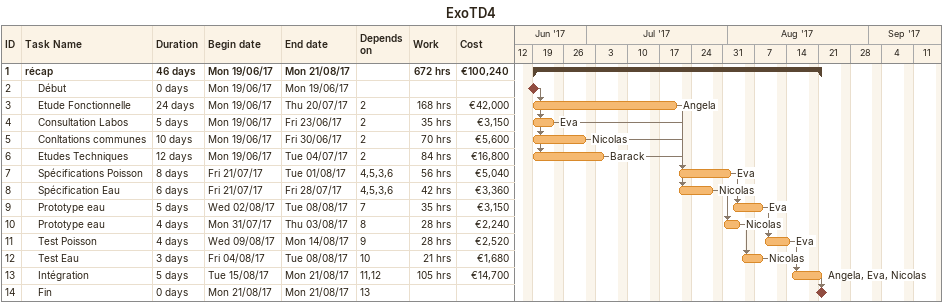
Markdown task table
ExoTD4

| ID | Level | Task | Duration | Start | Finish | Predecessors | Resources | Work (h) | Cost (€) |
|---|---|---|---|---|---|---|---|---|---|
| 1 | 1 | **récap** | 46d | 2017-06-19 | 2017-08-21 |  |  | 672 | 100240 |
| 2 | 2 | Début | 0d | 2017-06-19 | 2017-06-19 |  |  |  |  |
| 3 | 2 | Etude Fonctionnelle | 24d | 2017-06-19 | 2017-07-20 | 2 | Angela | 168 | 42000 |
| 4 | 2 | Consultation Labos | 5d | 2017-06-19 | 2017-06-23 | 2 | Eva | 35 | 3150 |
| 5 | 2 | Conltations communes | 10d | 2017-06-19 | 2017-06-30 | 2 | Nicolas | 70 | 5600 |
| 6 | 2 | Etudes Techniques | 12d | 2017-06-19 | 2017-07-04 | 2 | Barack | 84 | 16800 |
| 7 | 2 | Spécifications Poisson | 8d | 2017-07-21 | 2017-08-01 | 4, 5, 3, 6 | Eva | 56 | 5040 |
| 8 | 2 | Spécification Eau | 6d | 2017-07-21 | 2017-07-28 | 4, 5, 3, 6 | Nicolas | 42 | 3360 |
| 9 | 2 | Prototype eau | 5d | 2017-08-02 | 2017-08-08 | 7 | Eva | 35 | 3150 |
| 10 | 2 | Prototype eau | 4d | 2017-07-31 | 2017-08-03 | 8 | Nicolas | 28 | 2240 |
| 11 | 2 | Test Poisson | 4d | 2017-08-09 | 2017-08-14 | 9 | Eva | 28 | 2520 |
| 12 | 2 | Test Eau | 3d | 2017-08-04 | 2017-08-08 | 10 | Nicolas | 21 | 1680 |
| 13 | 2 | Intégration | 5d | 2017-08-15 | 2017-08-21 | 11, 12 | Angela, Eva, Nicolas | 105 | 14700 |
| 14 | 2 | Fin | 0d | 2017-08-21 | 2017-08-21 | 13 |  |  |  |
